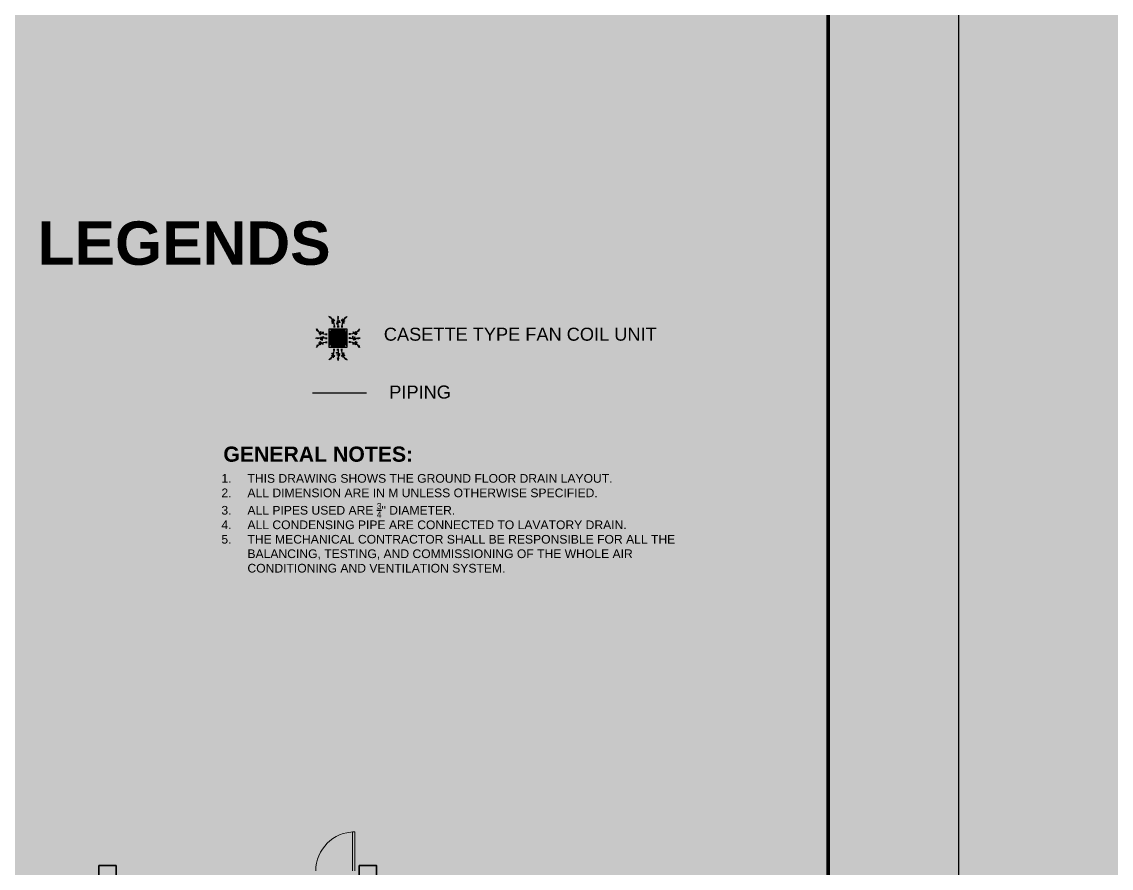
# Model space of a CAD drawing. Header units: millimetres. Extents: x -60 to 576, y -39 to 287.
# Drawn here: x 182.91 to 208.01, y 126.65 to 146.16 of the extents above; entities that cross this region are included whole.
import ezdxf

# ---------------------------------------------------------------- set-up
doc = ezdxf.new("R2010")
doc.units = ezdxf.units.MM
doc.header["$MEASUREMENT"] = 0
for name, color, linetype in [('AIR', 7, 'Continuous'), ('AIR-00', 7, 'Continuous'), ('AIR-01', 7, 'Continuous'), ('AIR-02', 7, 'Continuous'), ('AIR-04', 7, 'Continuous'), ('fcu line', 7, 'Continuous'), ('Legends', 7, 'Continuous'), ('M-AC-TEXT', 7, 'Continuous'), ('template', 7, 'Continuous')]:
    doc.layers.add(name, color=color, linetype=linetype)
doc.styles.add('ar-dim-axis', font='romans.shx', dxfattribs={"width": 0.8})
doc.styles.add('OIP FONT', font='GOTHIC.TTF', dxfattribs={"height": 150})
doc.styles.get("Standard").update_dxf_attribs({"font": 'arial.ttf'})
doc.dimstyles.new('ar-dim-axis', dxfattribs={"dimtxt": 350, "dimasz": 250, "dimexe": 75, "dimexo": 75, "dimgap": 200, "dimtad": 1, "dimdec": 0, "dimzin": 12, "dimdsep": 46, "dimtxsty": 'ar-dim-axis', "dimblk": 'ARCHTICK', "dimcen": 120, "dimclrd": 11, "dimclre": 8, "dimclrt": 4, "dimadec": 0, "dimazin": 3, "dimtm": 1, "dimtfac": 1, "dimtdec": 0, "dimtix": 1, "dimtmove": 2, "dimatfit": 3, "dimldrblk": 'ARCHTICK', "dimfxl": 1, "dimtolj": 1, "dimtzin": 0, "dimarcsym": 1})

# ---------------------------------------------------------------- blocks, each defined once
blk = doc.blocks.new('_ARCHTICK')
at = {"color": 0, "linetype": 'ByBlock', "const_width": 0.15}
blk.add_lwpolyline([(-0.5, -0.5), (0.5, 0.5)], dxfattribs=at)
blk = doc.blocks.new('FCU-13000P (CASSETTE SPLIT)')
at = {"layer": 'AIR-00', "ltscale": 3}
for p, q in [((0, 0.523), (0, 1)), ((-0.193, 0.558), (-0.193, 0.487)), ((-0.162, 0.558), (-0.162, 0.487)), ((-0.016, 0.558), (-0.016, 0.487)), ((0.016, 0.558), (0.016, 0.487)), ((0.162, 0.558), (0.162, 0.487)), ((0.193, 0.558), (0.193, 0.487)), ((-0.523, 0), (-1, 0)), ((-0.558, 0.193), (-0.487, 0.193)), ((-0.558, 0.162), (-0.487, 0.162)), ((-0.558, 0.016), (-0.487, 0.016)), ((0.558, 0.193), (0.487, 0.193)), ((0.558, 0.162), (0.487, 0.162)), ((0.558, 0.016), (0.487, 0.016)), ((0.523, 0), (1, 0)), ((-0.558, -0.016), (-0.487, -0.016)), ((-0.558, -0.162), (-0.487, -0.162)), ((-0.558, -0.193), (-0.487, -0.193)), ((-0.193, -0.558), (-0.193, -0.487)), ((-0.162, -0.558), (-0.162, -0.487)), ((-0.016, -0.558), (-0.016, -0.487)), ((0.016, -0.558), (0.016, -0.487)), ((0.162, -0.558), (0.162, -0.487)), ((0.193, -0.558), (0.193, -0.487)), ((0.558, -0.016), (0.487, -0.016)), ((0.558, -0.162), (0.487, -0.162)), ((0.558, -0.193), (0.487, -0.193)), ((0, -0.523), (0, -1))]:
    blk.add_line(p, q, dxfattribs=at)
at = {"layer": 'AIR-00'}
for p, q in [((0.295, -0.295), (-0.295, 0.295)), ((0.295, 0.295), (-0.295, -0.295))]:
    blk.add_line(p, q, dxfattribs=at)
at = {"layer": 'AIR-00', "ltscale": 3}
for points in [[(-0.022, 0.89), (0.022, 0.89), (0, 1)], [(-0.335, 0.895), (-0.311, 0.932), (-0.416, 0.973)], [(0.335, 0.895), (0.311, 0.932), (0.416, 0.973)], [(-0.89, 0.022), (-0.89, -0.022), (-1, 0)], [(-0.895, 0.335), (-0.932, 0.311), (-0.973, 0.416)], [(0.89, 0.022), (0.89, -0.022), (1, 0)], [(0.895, 0.335), (0.932, 0.311), (0.973, 0.416)], [(-0.895, -0.335), (-0.932, -0.311), (-0.973, -0.416)], [(0.895, -0.335), (0.932, -0.311), (0.973, -0.416)], [(-0.335, -0.895), (-0.311, -0.932), (-0.416, -0.973)], [(-0.022, -0.89), (0.022, -0.89), (0, -1)], [(0.335, -0.895), (0.311, -0.932), (0.416, -0.973)]]:
    blk.add_lwpolyline(points, close=True, dxfattribs=at)
at = {"layer": 'AIR-00'}
for points in [[(-0.323, 0.914, -0.171809), (-0.178, 0.558), (-0.178, 0.522)], [(0.323, 0.914, 0.171809), (0.178, 0.558), (0.178, 0.522)], [(-0.914, 0.323, 0.171809), (-0.558, 0.178), (-0.522, 0.178)], [(0.914, 0.323, -0.171809), (0.558, 0.178), (0.522, 0.178)], [(-0.914, -0.323, -0.171809), (-0.558, -0.178), (-0.522, -0.178)], [(0.914, -0.323, 0.171809), (0.558, -0.178), (0.522, -0.178)], [(-0.323, -0.914, 0.171809), (-0.178, -0.558), (-0.178, -0.522)], [(0.323, -0.914, -0.171809), (0.178, -0.558), (0.178, -0.522)]]:
    blk.add_lwpolyline(points, format="xyb", dxfattribs=at)
for points in [[(-0.26, -0.26), (0.26, -0.26), (0.26, 0.26), (-0.26, 0.26)], [(-0.21, -0.21), (0.21, -0.21), (0.21, 0.21), (-0.21, 0.21)], [(-0.16, -0.16), (0.16, -0.16), (0.16, 0.16), (-0.16, 0.16)], [(-0.11, -0.11), (0.11, -0.11), (0.11, 0.11), (-0.11, 0.11)], [(-0.06, -0.06), (0.06, -0.06), (0.06, 0.06), (-0.06, 0.06)]]:
    blk.add_lwpolyline(points, close=True, dxfattribs=at)
at = {"layer": 'AIR-00', "ltscale": 3}
for points in [[(-0.268, 0.84), (-0.231, 0.852), (-0.134, 0.882), (-0.422, 0.704), (0.005, 0.903), (-0.358, 0.645), (-0.239, 0.678), (-0.199, 0.69)], [(0.268, 0.84), (0.231, 0.852), (0.134, 0.882), (0.422, 0.704), (-0.005, 0.903), (0.358, 0.645), (0.239, 0.678), (0.199, 0.69)], [(-0.84, 0.268), (-0.852, 0.231), (-0.882, 0.134), (-0.704, 0.422), (-0.903, -0.005), (-0.645, 0.358), (-0.678, 0.239), (-0.69, 0.199)], [(0.84, 0.268), (0.852, 0.231), (0.882, 0.134), (0.704, 0.422), (0.903, -0.005), (0.645, 0.358), (0.678, 0.239), (0.69, 0.199)], [(-0.84, -0.268), (-0.852, -0.231), (-0.882, -0.134), (-0.704, -0.422), (-0.903, 0.005), (-0.645, -0.358), (-0.678, -0.239), (-0.69, -0.199)], [(0.84, -0.268), (0.852, -0.231), (0.882, -0.134), (0.704, -0.422), (0.903, 0.005), (0.645, -0.358), (0.678, -0.239), (0.69, -0.199)], [(-0.268, -0.84), (-0.231, -0.852), (-0.134, -0.882), (-0.422, -0.704), (0.005, -0.903), (-0.358, -0.645), (-0.239, -0.678), (-0.199, -0.69)], [(0.268, -0.84), (0.231, -0.852), (0.134, -0.882), (0.422, -0.704), (-0.005, -0.903), (0.358, -0.645), (0.239, -0.678), (0.199, -0.69)]]:
    blk.add_open_spline(points, degree=3, knots=[0.0032834, 0.0032834, 0.0032834, 0.0032834, 0.0712567, 0.1924075, 0.3347111, 0.5062145, 0.5813292, 0.5813292, 0.5813292, 0.5813292], dxfattribs=at)
for points in [[(0, 0.8), (0.077, 0.776), (-0.058, 0.755), (0.098, 0.718), (-0.087, 0.663), (0, 0.631)], [(-0.8, 0), (-0.776, -0.077), (-0.755, 0.058), (-0.718, -0.098), (-0.663, 0.087), (-0.631, 0)], [(0.8, 0), (0.776, -0.077), (0.755, 0.058), (0.718, -0.098), (0.663, 0.087), (0.631, 0)], [(0, -0.8), (0.077, -0.776), (-0.058, -0.755), (0.098, -0.718), (-0.087, -0.663), (0, -0.631)]]:
    blk.add_spline(points, degree=3, dxfattribs=at)
for points in [[(0, 1), (-0.022, 0.89), (0.022, 0.89)], [(-0.416, 0.973), (-0.335, 0.895), (-0.311, 0.932)], [(0.416, 0.973), (0.335, 0.895), (0.311, 0.932)], [(-1, 0), (-0.89, 0.022), (-0.89, -0.022)], [(-0.973, 0.416), (-0.895, 0.335), (-0.932, 0.311)], [(1, 0), (0.89, 0.022), (0.89, -0.022)], [(0.973, 0.416), (0.895, 0.335), (0.932, 0.311)], [(-0.973, -0.416), (-0.895, -0.335), (-0.932, -0.311)], [(0.973, -0.416), (0.895, -0.335), (0.932, -0.311)], [(-0.416, -0.973), (-0.335, -0.895), (-0.311, -0.932)], [(0, -1), (-0.022, -0.89), (0.022, -0.89)], [(0.416, -0.973), (0.335, -0.895), (0.311, -0.932)]]:
    blk.add_solid(points, dxfattribs=at)
at = {"layer": 'AIR-01'}
for points in [[(-0.373, 0.31), (-0.348, 0.31), (-0.348, -0.31), (-0.373, -0.31)], [(-0.31, 0.372), (0.31, 0.372), (0.31, 0.348), (-0.31, 0.348)], [(0.372, 0.31), (0.348, 0.31), (0.348, -0.31), (0.372, -0.31)], [(-0.31, -0.373), (0.31, -0.373), (0.31, -0.348), (-0.31, -0.348)]]:
    blk.add_lwpolyline(points, close=True, dxfattribs=at)
at = {"layer": 'AIR-02'}
blk.add_lwpolyline([(-0.26, -0.31), (0.26, -0.31, 0.414214), (0.31, -0.26), (0.31, 0.26, 0.414214), (0.26, 0.31), (-0.26, 0.31, 0.414214), (-0.31, 0.26), (-0.31, -0.26, 0.414214)], format="xyb", close=True, dxfattribs=at)
at = {"layer": 'AIR-04'}
blk.add_lwpolyline([(-0.41, -0.41), (0.41, -0.41), (0.41, 0.41), (-0.41, 0.41)], close=True, dxfattribs=at)

msp = doc.modelspace()

# ---------------------------------------------------------------- linework, layer by layer
at = {"color": 8, "lineweight": 13}
for p, q in [((190.584, 127.491), (190.534, 127.491)), ((190.534, 127.491), (190.534, 126.591)), ((190.584, 126.591), (190.584, 127.491))]:
    msp.add_line(p, q, dxfattribs=at)
at = {"color": 8, "lineweight": 35}
for points in [[(184.684, 126.716), (185.084, 126.716), (185.084, 126.316), (184.684, 126.316)], [(190.684, 126.716), (191.084, 126.716), (191.084, 126.316), (190.684, 126.316)]]:
    msp.add_lwpolyline(points, close=True, dxfattribs=at)
at = {"color": 8, "lineweight": 13}
msp.add_arc((190.584, 126.591), 0.9, 90, 180, dxfattribs=at)
at = {"layer": 'fcu line', "linetype": 'Continuous'}
msp.add_line((190.856, 137.602), (189.611, 137.602), dxfattribs=at)
at = {"layer": 'template'}
msp.add_line((204.5, 80.08), (204.5, 150.476), dxfattribs=at)
at = {"layer": 'template', "linetype": 'Continuous', "const_width": 0.0853}
msp.add_lwpolyline([(111.241, 83.088), (201.492, 83.088), (201.492, 147.467), (111.241, 147.467)], close=True, dxfattribs=at)

# ---------------------------------------------------------------- block references
at = {"layer": 'AIR', "xscale": 0.5113536813550488, "yscale": 0.5113536813550488, "zscale": 0.5113536813550488}
msp.add_blockref('FCU-13000P (CASSETTE SPLIT)', (190.197, 138.868), dxfattribs=at)

# ---------------------------------------------------------------- texts
at = {"layer": 'Legends', "attachment_point": 1}
for s, width, insert, char_height in [('{\\fArial|b1|i0|c0|p34;LEGENDS}', 9.67592, (183.274, 141.559), 1), ('CASETTE TYPE FAN COIL UNIT', 11.26859, (191.253, 139.11), 0.3), ('PIPING ', 2.8662, (191.378, 137.777), 0.3), ('{\\fArial|b1|i0|c0|p34;GENERAL NOTES:}', 10.05204, (187.555, 136.371), 0.35), ('\\A1;\\pi-0.6,l0.8,t0.8;1.^ITHIS DRAWING SHOWS THE GROUND FLOOR DRAIN LAYOUT.\\P{\\A0;2.^IALL DIMENSION ARE IN M UNLESS OTHERWISE SPECIFIED.}\\P3.^IALL PIPES USED ARE {\\H0.7x;\\S3/4;\\H1.42857x;" DIAMETER. \\P4.^IALL CONDENSING PIPE ARE CONNECTED TO LAVATORY DRAIN.\\P5.^ITHE MECHANICAL CONTRACTOR SHALL BE RESPONSIBLE FOR ALL THE BALANCING, TESTING, AND COMMISSIONING OF THE WHOLE AIR CONDITIONING AND VENTILATION SYSTEM.}', 10.96845, (187.31, 135.737), 0.2)]:
    msp.add_mtext_dynamic_manual_height_columns(s, width=width, gutter_width=1, heights=[0], dxfattribs=dict(at, insert=insert, char_height=char_height))

# ---------------------------------------------------------------- leaders
at = {"layer": 'M-AC-TEXT', "annotation_type": 0, "has_hookline": 1, "text_width": 1.46}
for points, hookline_direction in [([(245.079, 135.54), (244.952, 135.788), (244.576, 135.789)], 1), ([(354.266, 135.091), (354.139, 135.339), (353.763, 135.34)], 1), ([(368.266, 133.952), (368.139, 134.2), (367.763, 134.201)], 1), ([(374.267, 133.942), (374.14, 134.19), (373.765, 134.191)], 1), ([(361.115, 128.915), (360.989, 129.163), (360.613, 129.164)], 1), ([(263.872, 127.777), (263.745, 128.025), (263.369, 128.026)], 1), ([(376.118, 126.108), (375.992, 126.356), (375.616, 126.358)], 1), ([(368.167, 125.548), (368.041, 125.796), (367.665, 125.797)], 1), ([(166.309, 117.858), (166.435, 118.106), (166.811, 118.107)], 0), ([(376.113, 115.346), (375.986, 115.594), (375.61, 115.595)], 1), ([(245.08, 106.786), (244.954, 107.034), (244.578, 107.035)], 1), ([(354.266, 106.345), (354.139, 106.593), (353.763, 106.594)], 1), ([(178.877, 105.216), (179.004, 105.464), (179.38, 105.465)], 0), ([(273.563, 104.762), (273.437, 105.01), (273.061, 105.011)], 1), ([(395.221, 100.371), (395.094, 100.619), (394.718, 100.62)], 1), ([(245.084, 135.482), (244.958, 135.234), (244.582, 135.235)], 1), ([(354.265, 135.03), (354.138, 134.782), (353.762, 134.783)], 1)]:
    msp.add_leader(points, dimstyle='ar-dim-axis', override={"dimtxt": 150, "dimasz": 150, "dimgap": 200, "dimtad": 0, "dimtih": 1, "dimtoh": 1, "dimtxsty": 'OIP FONT', "dimclrd": 256, "dimclre": 256, "dimclrt": 256, "dimfxl": 0.2, "dimfxlon": 1, "dimlwd": 65535, "dimlwe": 65535}, dxfattribs=dict(at, hookline_direction=hookline_direction))

doc.saveas('drawing.dxf')
